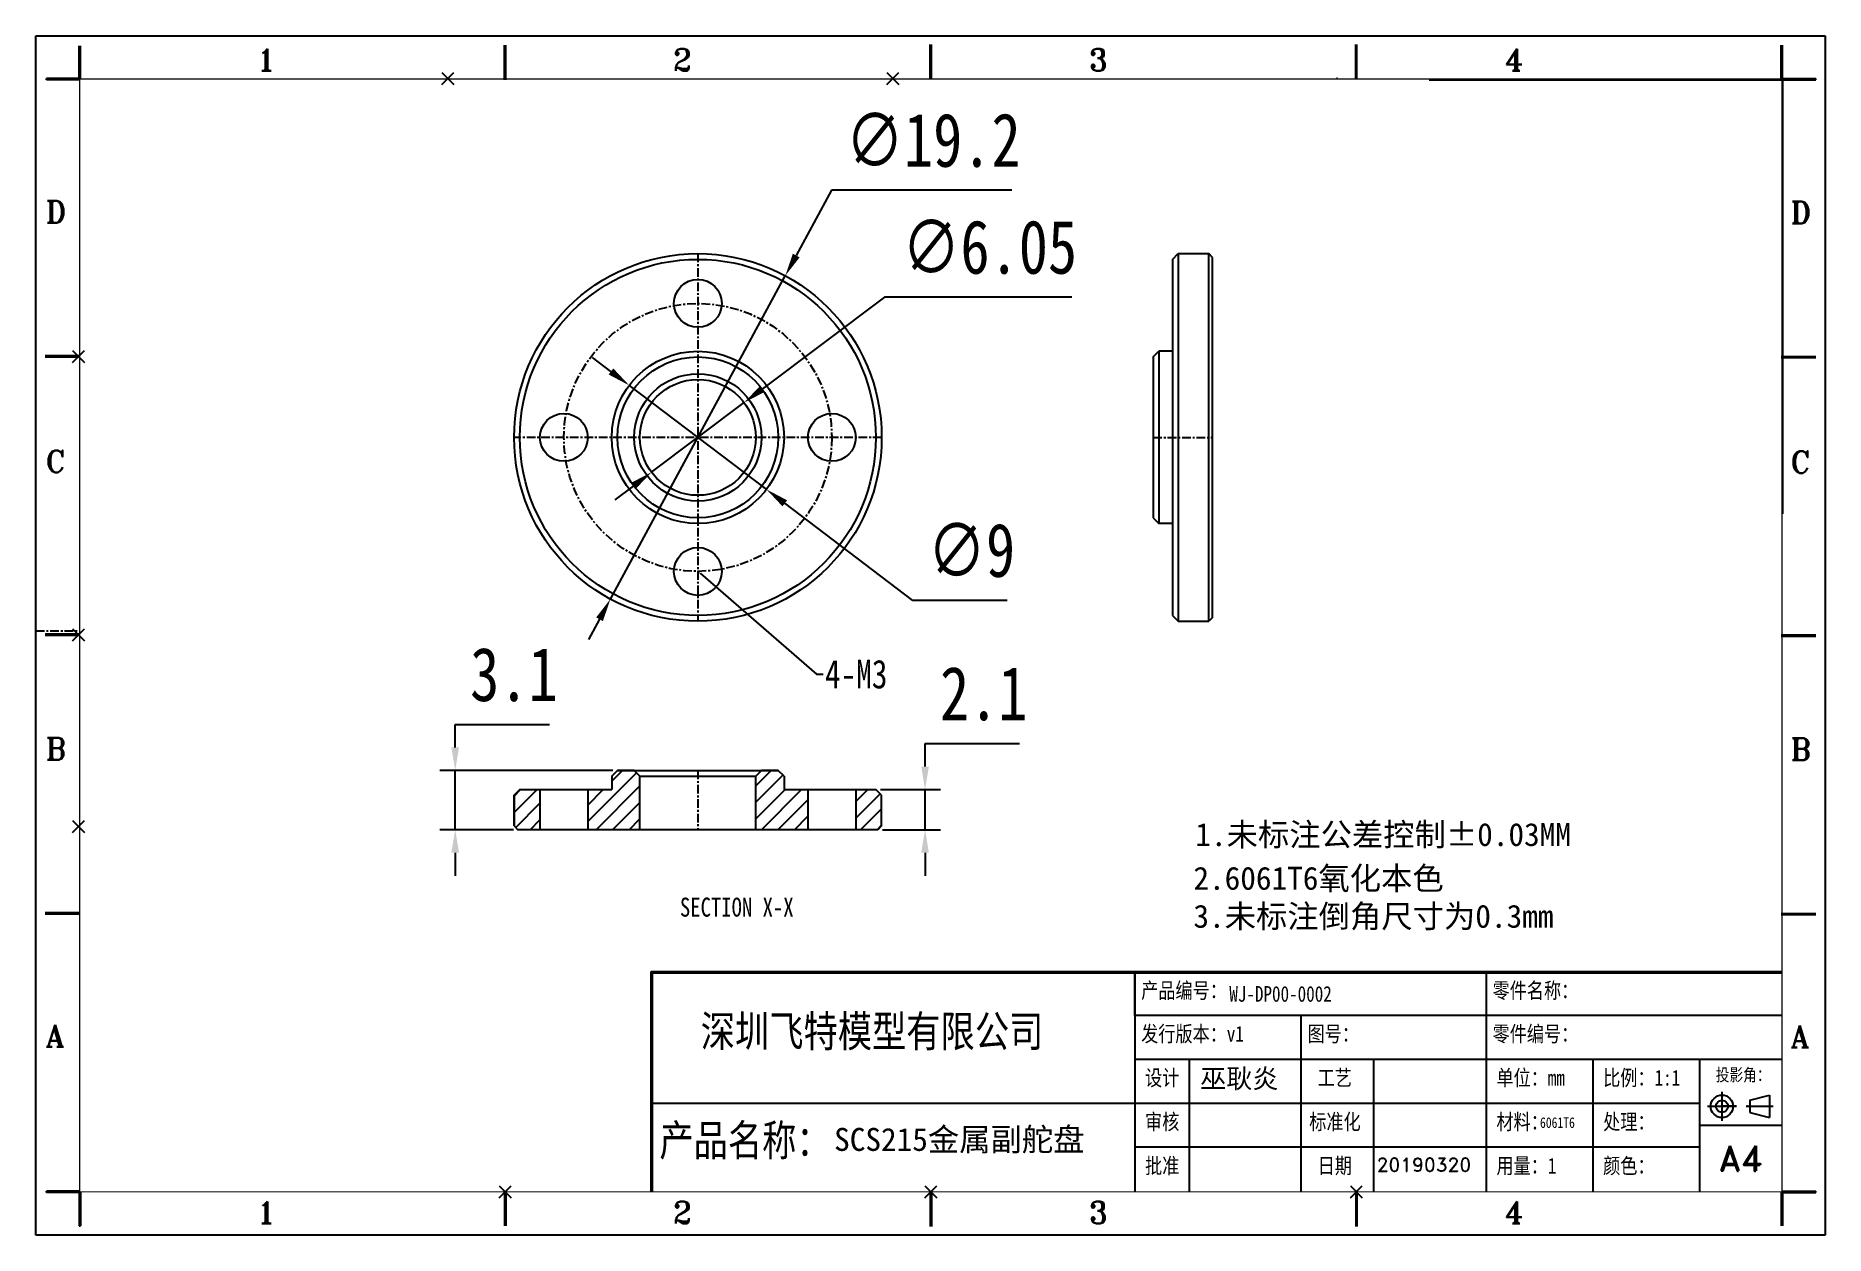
# Model space of a CAD drawing. Header units: inches. Extents: x 98.8 to 192.3, y 242.3 to 305.
import ezdxf
from ezdxf import colors
from ezdxf.entities.mleader import LeaderData, LeaderLine
from ezdxf.math import Vec2, Vec3

# ---------------------------------------------------------------- set-up
doc = ezdxf.new("R2010")
doc.units = ezdxf.units.IN
doc.header["$LTSCALE"] = 1.21
doc.header["$MEASUREMENT"] = 0
doc.header["$PDMODE"] = 3
doc.header["$PDSIZE"] = 0.3125
doc.linetypes.add('CENTER', pattern=[0.6, 0.375, -0.075, 0.075, -0.075])
doc.layers.get('0').update_dxf_attribs({"linetype": 'CONTINUOUS'})
doc.layers.get('Defpoints').update_dxf_attribs({"linetype": 'CONTINUOUS'})
doc.layers.add('7_ALL_FEATURES', color=7, linetype='CONTINUOUS', lineweight=100)
doc.layers.add('图框', color=7, linetype='CONTINUOUS', lineweight=30)
for name, color, linetype in [('7标注层', 4, 'CONTINUOUS'), ('CEN', 1, 'CENTER'), ('Layer1', 7, 'CONTINUOUS')]:
    doc.layers.add(name, color=color, linetype=linetype)
doc.styles.add('ROMAND', font='romand.shx')
doc.styles.add('ROMANT', font='romant.shx')
doc.styles.get("Standard").update_dxf_attribs({"font": 'txt', "width": 0.8})
doc.dimstyles.new('lqq', dxfattribs={"dimscale": 0.8, "dimtxt": 3.5, "dimasz": 1.5, "dimexe": 1, "dimexo": 0.3, "dimgap": 1.5, "dimtad": 1, "dimtoh": 1, "dimdsep": 46, "dimtxsty": 'Standard', "dimcen": 2.5, "dimclrd": 5, "dimclre": 5, "dimclrt": 5, "dimazin": 2, "dimtfac": 0.714286, "dimtmove": 0, "dimatfit": 3, "dimfxl": 1, "dimtolj": 1, "dimtzin": 0, "dimlwd": -1, "dimlwe": -1, "dimarcsym": 0})

# ---------------------------------------------------------------- blocks, each defined once
blk = doc.blocks.new('*D26')
at = {"color": 5, "transparency": 16777216}
for p, q in [((140.377, 296.928), (138.531, 293.516)), ((149.79, 296.928), (140.377, 296.928)), ((128.826, 275.573), (137.96, 292.461)), ((128.255, 274.517), (127.684, 273.462))]:
    blk.add_line(p, q, dxfattribs=at)
for points in [[(138.355, 293.611), (138.707, 293.421), (137.96, 292.461)], [(128.079, 274.613), (128.431, 274.422), (128.826, 275.573)]]:
    blk.add_solid(points, dxfattribs=at)
at = {"layer": 'Defpoints', "color": 0, "transparency": 16777216}
for p in [(137.96, 292.461), (128.826, 275.573)]:
    blk.add_point(p, dxfattribs=at)
at = {"color": 5, "transparency": 16777216, "insert": (145.683, 299.528), "char_height": 2.8, "attachment_point": 5}
blk.add_mtext('\\A1;∅19.2', dxfattribs=at)
blk = doc.blocks.new('*D27')
at = {"color": 5, "transparency": 16777216}
for p, q in [((145.262, 266.822), (145.262, 268.022)), ((145.262, 268.022), (150.195, 268.022)), ((142.933, 265.622), (146.062, 265.622)), ((145.262, 263.522), (145.262, 265.622)), ((143.033, 263.522), (146.062, 263.522)), ((145.262, 262.322), (145.262, 261.122))]:
    blk.add_line(p, q, dxfattribs=at)
for points in [[(145.062, 266.822), (145.462, 266.822), (145.262, 265.622)], [(145.062, 262.322), (145.462, 262.322), (145.262, 263.522)]]:
    blk.add_solid(points, dxfattribs=at)
at = {"layer": 'Defpoints', "color": 0, "transparency": 16777216}
for p in [(142.693, 265.622), (145.262, 265.622), (142.793, 263.522)]:
    blk.add_point(p, dxfattribs=at)
at = {"color": 5, "transparency": 16777216, "insert": (148.329, 270.622), "char_height": 2.8, "attachment_point": 5}
blk.add_mtext('\\A1;2.1', dxfattribs=at)
blk = doc.blocks.new('*D28')
at = {"color": 5, "transparency": 16777216}
for p, q in [((120.716, 267.822), (120.716, 269.022)), ((120.716, 269.022), (125.649, 269.022)), ((128.953, 266.622), (119.916, 266.622)), ((120.716, 263.522), (120.716, 266.622)), ((123.753, 263.522), (119.916, 263.522)), ((120.716, 262.322), (120.716, 261.122))]:
    blk.add_line(p, q, dxfattribs=at)
for points in [[(120.516, 267.822), (120.916, 267.822), (120.716, 266.622)], [(120.516, 262.322), (120.916, 262.322), (120.716, 263.522)]]:
    blk.add_solid(points, dxfattribs=at)
at = {"layer": 'Defpoints', "color": 0, "transparency": 16777216}
for p in [(120.716, 266.622), (129.193, 266.622), (123.993, 263.522)]:
    blk.add_point(p, dxfattribs=at)
at = {"color": 5, "transparency": 16777216, "insert": (123.782, 271.622), "char_height": 2.8, "attachment_point": 5}
blk.add_mtext('\\A1;3.1', dxfattribs=at)
blk = doc.blocks.new('*D29')
at = {"color": 5, "transparency": 16777216}
for p, q in [((143.141, 291.346), (136.77, 286.556)), ((152.927, 291.346), (143.141, 291.346)), ((130.975, 282.199), (135.811, 285.835)), ((130.016, 281.478), (129.057, 280.757))]:
    blk.add_line(p, q, dxfattribs=at)
for points in [[(136.65, 286.716), (136.89, 286.396), (135.811, 285.835)], [(129.896, 281.638), (130.136, 281.318), (130.975, 282.199)]]:
    blk.add_solid(points, dxfattribs=at)
at = {"layer": 'Defpoints', "color": 0, "transparency": 16777216}
for p in [(135.811, 285.835), (130.975, 282.199)]:
    blk.add_point(p, dxfattribs=at)
at = {"color": 5, "transparency": 16777216, "insert": (148.634, 293.946), "char_height": 2.8, "attachment_point": 5}
blk.add_mtext('\\A1;∅6.05', dxfattribs=at)
blk = doc.blocks.new('*D30')
at = {"color": 5, "transparency": 16777216}
for p, q in [((128.851, 287.461), (127.895, 288.186)), ((129.807, 286.736), (136.979, 281.298)), ((144.617, 275.506), (137.935, 280.573)), ((149.55, 275.506), (144.617, 275.506))]:
    blk.add_line(p, q, dxfattribs=at)
for points in [[(128.972, 287.62), (128.73, 287.302), (129.807, 286.736)], [(138.056, 280.732), (137.814, 280.414), (136.979, 281.298)]]:
    blk.add_solid(points, dxfattribs=at)
at = {"layer": 'Defpoints', "color": 0, "transparency": 16777216}
for p in [(129.807, 286.736), (136.979, 281.298)]:
    blk.add_point(p, dxfattribs=at)
at = {"color": 5, "transparency": 16777216, "insert": (147.683, 278.106), "char_height": 2.8, "attachment_point": 5}
blk.add_mtext('\\A1;∅9', dxfattribs=at)

msp = doc.modelspace()

# ---------------------------------------------------------------- hatches: boundary and pattern name
at = {"lineweight": -3}
h = msp.add_hatch(color=256, dxfattribs=at)
h.paths.add_polyline_path([(98.804, 304.994), (192.287, 304.994), (192.287, 242.344), (98.804, 242.344)])
h.paths.add_polyline_path([(98.87, 304.929), (192.222, 304.929), (192.222, 242.41), (98.87, 242.41)], flags=16)
for points in [[(101.133, 304.469), (101.068, 304.469), (101.068, 302.731), (101.133, 302.731)], [(190.057, 304.502), (189.991, 304.502), (189.991, 302.764), (190.057, 302.764)], [(101.101, 302.764), (99.362, 302.764), (99.362, 302.698), (101.101, 302.698)], [(191.795, 302.764), (190.057, 302.764), (190.057, 302.698), (191.795, 302.698)], [(99.362, 244.64), (99.362, 244.575), (101.101, 244.575), (101.101, 244.64)], [(101.068, 242.836), (101.133, 242.836), (101.133, 244.575), (101.068, 244.575)], [(190.057, 244.575), (189.991, 244.575), (189.991, 242.836), (190.057, 242.836)], [(191.795, 244.64), (190.057, 244.64), (190.057, 244.575), (191.795, 244.575)]]:
    msp.add_hatch(color=256, dxfattribs=at).paths.add_polyline_path(points)
at = {"linetype": 'Continuous'}
h = msp.add_hatch(dxfattribs=at)
h.set_pattern_fill('XSEC0001', color=2, scale=0.610491, angle=45, style=0, pattern_type=0)
h.set_pattern_definition([(45, (0, 30.11334), (-0.4316824, 0.4316824), [])])
edge = h.paths.add_edge_path()
edge.add_line((137.593, 266.622), (136.718, 266.622))
edge.add_line((137.893, 266.322), (137.593, 266.622))
edge.add_line((137.893, 266.322), (137.893, 265.622))
edge.add_line((137.893, 265.622), (139.143, 265.622))
edge.add_line((139.143, 265.622), (139.143, 263.522))
edge.add_line((139.143, 263.522), (136.418, 263.522))
edge.add_line((136.418, 263.522), (136.418, 266.322))
edge.add_line((136.718, 266.622), (136.418, 266.322))
edge = h.paths.add_edge_path()
edge.add_line((130.068, 266.622), (129.193, 266.622))
edge.add_line((130.068, 266.622), (130.368, 266.322))
edge.add_line((130.368, 263.522), (130.368, 266.322))
edge.add_line((130.368, 263.522), (127.643, 263.522))
edge.add_line((127.643, 265.622), (127.643, 263.522))
edge.add_line((127.643, 265.622), (128.893, 265.622))
edge.add_line((128.893, 266.322), (128.893, 265.622))
edge.add_line((128.893, 266.322), (129.193, 266.622))
edge = h.paths.add_edge_path()
edge.add_line((142.793, 263.522), (141.643, 263.522))
edge.add_line((141.643, 265.622), (141.643, 263.522))
edge.add_line((141.643, 265.622), (142.693, 265.622))
edge.add_line((142.993, 265.322), (142.693, 265.622))
edge.add_line((142.993, 263.722), (142.993, 265.322))
edge.add_line((142.993, 263.722), (142.793, 263.522))
edge = h.paths.add_edge_path()
edge.add_line((125.143, 263.522), (123.993, 263.522))
edge.add_line((123.793, 263.722), (123.993, 263.522))
edge.add_line((123.793, 263.722), (123.793, 265.322))
edge.add_line((123.793, 265.322), (124.093, 265.622))
edge.add_line((124.093, 265.622), (125.143, 265.622))
edge.add_line((125.143, 265.622), (125.143, 263.522))

# ---------------------------------------------------------------- linework, layer by layer
at = {"lineweight": -3}
for p, q in [((98.804, 304.994), (192.287, 304.994)), ((98.804, 242.344), (98.804, 304.994)), ((192.287, 304.994), (192.287, 242.344)), ((101.068, 302.665), (101.068, 304.469)), ((101.133, 302.731), (101.133, 304.469)), ((123.299, 302.698), (123.299, 304.502)), ((123.364, 302.698), (123.364, 304.502)), ((145.53, 302.731), (145.53, 304.535)), ((145.595, 302.731), (145.595, 304.535)), ((167.76, 302.731), (167.76, 304.535)), ((167.826, 302.731), (167.826, 304.535)), ((189.991, 302.764), (189.991, 304.502)), ((190.057, 302.698), (190.057, 304.502)), ((101.166, 302.764), (99.362, 302.764)), ((99.362, 302.698), (99.362, 302.764)), ((101.101, 302.698), (99.362, 302.698)), ((120.371, 302.764), (120.306, 302.764)), ((143.611, 302.764), (143.545, 302.764)), ((166.817, 302.764), (166.752, 302.764)), ((189.991, 302.764), (191.795, 302.764)), ((190.057, 302.698), (191.795, 302.698)), ((191.795, 302.698), (191.795, 302.764)), ((101.101, 288.282), (99.296, 288.282)), ((101.101, 288.216), (99.296, 288.216)), ((101.035, 288.216), (101.035, 288.282)), ((189.991, 288.249), (191.795, 288.249)), ((189.991, 288.184), (191.795, 288.184)), ((101.101, 273.735), (99.296, 273.735)), ((101.101, 273.669), (99.296, 273.669)), ((101.035, 273.669), (101.035, 273.735)), ((189.991, 273.702), (191.795, 273.702)), ((189.991, 273.636), (191.795, 273.636)), ((101.035, 263.662), (101.035, 263.728)), ((101.101, 259.188), (99.296, 259.188)), ((101.101, 259.122), (99.296, 259.122)), ((189.991, 259.155), (191.795, 259.155)), ((189.991, 259.089), (191.795, 259.089)), ((156.218, 253.825), (156.218, 256.055)), ((174.575, 256.121), (174.575, 244.64)), ((189.991, 253.825), (156.218, 253.825)), ((164.908, 251.529), (164.908, 253.825)), ((189.991, 251.529), (156.218, 251.529)), ((159.064, 251.529), (159.064, 244.64)), ((164.9, 251.529), (164.9, 244.64)), ((168.683, 251.529), (168.683, 244.64)), ((180.151, 251.529), (180.151, 244.64)), ((185.727, 251.529), (185.727, 244.64)), ((186.894, 249.828), (186.894, 248.325)), ((188.342, 249.394), (189.378, 249.664)), ((189.378, 249.664), (189.378, 248.489)), ((185.727, 249.232), (131.015, 249.232)), ((186.143, 249.076), (187.646, 249.076)), ((187.646, 249.076), (186.894, 249.076)), ((188.165, 249.076), (189.566, 249.076)), ((188.219, 249.076), (188.194, 249.076)), ((188.342, 249.394), (188.342, 248.759)), ((188.342, 248.759), (189.378, 248.489)), ((185.727, 248.084), (189.991, 248.084)), ((185.727, 246.936), (156.218, 246.936)), ((101.101, 244.64), (99.362, 244.64)), ((99.362, 244.575), (99.362, 244.64)), ((101.166, 244.575), (99.362, 244.575)), ((101.068, 244.64), (101.068, 242.836)), ((101.133, 244.575), (101.133, 242.836)), ((123.299, 244.64), (123.299, 242.836)), ((123.364, 244.64), (123.364, 242.836)), ((145.53, 244.608), (145.53, 242.803)), ((145.595, 244.608), (145.595, 242.803)), ((167.76, 244.608), (167.76, 242.803)), ((167.826, 244.608), (167.826, 242.803)), ((189.991, 244.575), (189.991, 242.836)), ((189.991, 244.575), (191.795, 244.575)), ((190.057, 244.64), (190.057, 242.836)), ((190.057, 244.64), (191.795, 244.64)), ((191.795, 244.575), (191.795, 244.64)), ((192.287, 242.344), (98.804, 242.344)), ((101.068, 242.836), (101.133, 242.836))]:
    msp.add_line(p, q, dxfattribs=at)
at = {"color": 1, "linetype": 'CENTER'}
for p, q in [((133.393, 293.617), (133.393, 274.417)), ((142.993, 284.017), (123.793, 284.017)), ((157.182, 284.017), (160.282, 284.017)), ((133.393, 266.622), (133.393, 263.522))]:
    msp.add_line(p, q, dxfattribs=at)
at = {"color": 7, "linetype": 'Continuous'}
for p, q in [((158.182, 293.317), (158.482, 293.617)), ((158.482, 293.617), (158.482, 274.417)), ((158.482, 293.617), (160.082, 293.617)), ((160.082, 274.417), (160.082, 293.617)), ((160.282, 293.417), (160.082, 293.617)), ((158.182, 293.317), (158.182, 274.717)), ((160.282, 274.617), (160.282, 293.417)), ((157.182, 288.217), (157.482, 288.517)), ((157.182, 288.217), (157.182, 279.817)), ((157.482, 288.517), (157.482, 279.517)), ((158.182, 288.517), (157.482, 288.517)), ((157.182, 279.817), (157.482, 279.517)), ((158.182, 279.517), (157.482, 279.517)), ((158.182, 274.717), (158.482, 274.417)), ((158.482, 274.417), (160.082, 274.417)), ((160.282, 274.617), (160.082, 274.417)), ((128.893, 266.322), (129.193, 266.622)), ((129.193, 266.622), (128.893, 266.322)), ((130.068, 266.622), (129.193, 266.622)), ((129.193, 266.622), (137.593, 266.622)), ((130.068, 266.622), (130.368, 266.322)), ((130.068, 266.622), (130.368, 266.322)), ((136.718, 266.622), (136.418, 266.322)), ((136.718, 266.622), (136.418, 266.322)), ((137.593, 266.622), (136.718, 266.622)), ((137.893, 266.322), (137.593, 266.622)), ((137.893, 266.322), (137.593, 266.622)), ((123.793, 265.322), (124.093, 265.622)), ((124.093, 265.622), (123.793, 265.322)), ((124.093, 265.622), (125.143, 265.622)), ((124.093, 265.622), (128.893, 265.622)), ((125.143, 265.622), (125.143, 263.522)), ((125.143, 265.622), (125.143, 263.522)), ((127.643, 265.622), (127.643, 263.522)), ((127.643, 265.622), (128.893, 265.622)), ((127.643, 265.622), (127.643, 263.522)), ((128.893, 266.322), (128.893, 265.622)), ((128.893, 266.322), (128.893, 265.622)), ((130.368, 263.522), (130.368, 266.322)), ((130.368, 263.522), (130.368, 266.322)), ((130.368, 266.322), (136.418, 266.322)), ((136.418, 263.522), (136.418, 266.322)), ((136.418, 263.522), (136.418, 266.322)), ((137.893, 266.322), (137.893, 265.622)), ((137.893, 266.322), (137.893, 265.622)), ((137.893, 265.622), (139.143, 265.622)), ((137.893, 265.622), (142.693, 265.622)), ((139.143, 265.622), (139.143, 263.522)), ((139.143, 265.622), (139.143, 263.522)), ((141.643, 265.622), (141.643, 263.522)), ((141.643, 265.622), (142.693, 265.622)), ((141.643, 265.622), (141.643, 263.522)), ((142.993, 265.322), (142.693, 265.622)), ((142.993, 265.322), (142.693, 265.622)), ((123.793, 263.722), (123.793, 265.322)), ((123.793, 265.322), (123.793, 263.722)), ((142.993, 263.722), (142.993, 265.322)), ((142.993, 263.722), (142.993, 265.322)), ((123.793, 263.722), (123.993, 263.522)), ((123.793, 263.722), (123.993, 263.522)), ((142.993, 263.722), (142.793, 263.522)), ((142.993, 263.722), (142.793, 263.522)), ((125.143, 263.522), (123.993, 263.522)), ((142.793, 263.522), (123.993, 263.522)), ((130.368, 263.522), (127.643, 263.522)), ((139.143, 263.522), (136.418, 263.522)), ((142.793, 263.522), (141.643, 263.522))]:
    msp.add_line(p, q, dxfattribs=at)
at = {"lineweight": -3, "const_width": 0.0656}
msp.add_lwpolyline([(101.101, 244.608), (190.024, 244.608), (190.024, 302.731), (101.101, 302.731)], close=True, dxfattribs=at)
at = {"color": 7, "linetype": 'Continuous'}
for centre, radius in [((133.393, 284.017), 9.6), ((133.393, 284.017), 9.3), ((133.393, 291.017), 1.25), ((133.393, 284.017), 4.5), ((133.393, 284.017), 4.2), ((133.393, 284.017), 3.325), ((133.393, 284.017), 3.025), ((126.393, 284.017), 1.25), ((140.393, 284.017), 1.25), ((133.393, 277.017), 1.25)]:
    msp.add_circle(centre, radius, dxfattribs=at)
at = {"color": 1, "linetype": 'CENTER'}
msp.add_circle((133.393, 284.017), 7, dxfattribs=at)
at = {"lineweight": -3}
for radius in [0.587, 0.318]:
    msp.add_circle((186.894, 249.076), radius, dxfattribs=at)
for p in [(120.338, 302.764), (143.578, 302.764), (101.035, 288.249), (101.035, 273.702), (101.035, 263.695), (123.331, 244.608), (145.562, 244.608), (167.793, 244.608)]:
    msp.add_point(p, dxfattribs=at)
at = {"layer": 'CEN', "color": 1, "lineweight": -3}
msp.add_line((98.804, 273.906), (101.101, 273.906), dxfattribs=at)
at = {"layer": 'Layer1', "lineweight": -3}
for p, q in [((130.949, 256.121), (189.991, 256.121)), ((130.949, 244.64), (130.949, 256.121)), ((131.015, 256.055), (189.991, 256.055)), ((131.015, 244.64), (131.015, 256.055)), ((156.218, 256.121), (156.218, 244.64))]:
    msp.add_line(p, q, dxfattribs=at)
at = {"layer": '图框', "lineweight": -3}
for p, q in [((171.596, 302.698), (178.057, 302.698)), ((171.596, 302.698), (190.057, 302.698)), ((190.057, 302.698), (190.057, 280.019))]:
    msp.add_line(p, q, dxfattribs=at)

# ---------------------------------------------------------------- texts
at = {"lineweight": -3}
for s, height, style, p in [('1', 1.148, 'ROMANT', (110.36, 303.162)), ('2', 1.148, 'ROMANT', (132.091, 303.162)), ('3', 1.148, 'ROMANT', (153.821, 303.162)), ('4', 1.148, 'ROMANT', (175.552, 303.162)), ('D', 1.148, 'ROMANT', (99.321, 295.228)), ('D', 1.148, 'ROMANT', (190.477, 295.195)), ('C', 1.148, 'ROMANT', (99.321, 282.19)), ('C', 1.148, 'ROMANT', (190.477, 282.157)), ('B', 1.148, 'ROMANT', (99.321, 267.183)), ('B', 1.148, 'ROMANT', (190.477, 267.151)), ('A', 1.148, 'ROMANT', (99.321, 252.177)), ('A', 1.148, 'ROMANT', (190.477, 252.144)), ('A4', 1.312, 'ROMAND', (186.746, 245.7)), ('1', 1.148, 'ROMANT', (110.36, 242.956)), ('2', 1.148, 'ROMANT', (132.091, 242.956)), ('3', 1.148, 'ROMANT', (153.821, 242.956)), ('4', 1.148, 'ROMANT', (175.552, 242.956))]:
    msp.add_text(s, height=height, dxfattribs=dict(at, style=style)).set_placement(p)
at = {"color": 2, "linetype": 'Continuous', "insert": (138.395, 259.977), "char_height": 0.99219, "width": 20.6375, "attachment_point": 3, "line_spacing_factor": 0.9}
msp.add_mtext('SECTION X-X', dxfattribs=at)
at = {"lineweight": -3, "attachment_point": 1}
for s, insert, char_height, width in [('\\f宋体|b0|i0|c134|p2;产品编号：', (156.553, 255.538), 0.82003, 6.56021), ('WJ-DP00-0002', (161.156, 255.359), 0.82003, 6.56021), ('{\\fSimSun|b0|i0|c134|p2;零件名称：}', (174.909, 255.538), 0.82003, 11.29417), ('{\\fSimSun|b0|i0|c134|p2;深圳飞特模型有限公司}', (133.544, 253.819), 1.64005, 19.4785), ('{\\fSimSun|b0|i0|c134|p2;发行版本：}v1{\\fSimSun|b0|i0|c134|p2;}', (156.553, 253.274), 0.82003, 6.56021), ('\\f宋体|b0|i0|c134|p2;图号：', (165.242, 253.274), 0.82003, 6.56021), ('\\f宋体|b0|i0|c134|p2;零件编号：', (174.909, 253.274), 0.82003, 6.56021), ('\\f宋体|b0|i0|c134|p2;设计', (156.755, 250.978), 0.82003, 6.56021), ('\\f宋体|b0|i0|c134|p2;工艺', (165.773, 250.978), 0.82003, 6.56021), ('{\\fSimSun|b0|i0|c134|p2;单位：}mm{\\fSimSun|b0|i0|c134|p2;}', (175.111, 250.978), 0.82003, 6.56021), ('{\\fSimSun|b0|i0|c134|p2;比例：1:1}', (180.687, 250.978), 0.82003, 6.56021), ('\\f宋体|b0|i0|c134|p2;投影角：', (186.568, 251.05), 0.65602, 6.56021), ('\\f宋体|b0|i0|c134|p2;审核', (156.755, 248.682), 0.82003, 6.56021), ('\\f宋体|b0|i0|c134|p2;标准化', (165.335, 248.682), 0.82003, 6.56021), ('{\\fSimSun|b0|i0|c134|p2;材料：}', (175.111, 248.682), 0.82003, 6.56021), ('\\f宋体|b0|i0|c134|p2;处理：', (180.687, 248.682), 0.82003, 6.56021), ('\\f宋体|b0|i0|c134|p2;产品名称：', (131.382, 248.12), 1.64005, 19.4785), ('{\\fSimSun|b0|i0|c134|p2;6061T6}', (177.388, 248.505), 0.55762, 4.46094), ('\\f宋体|b0|i0|c134|p2;批准', (156.755, 246.386), 0.82003, 6.56021), ('\\f宋体|b0|i0|c134|p2;日期', (165.773, 246.386), 0.82003, 6.56021), ('{\\fSimSun|b0|i0|c134|p2;用量：1}', (175.111, 246.386), 0.82003, 6.56021), ('\\f宋体|b0|i0|c134|p2;颜色：', (180.687, 246.386), 0.82003, 6.56021)]:
    msp.add_mtext(s, dxfattribs=dict(at, insert=insert, char_height=char_height, width=width))
at = {"layer": '7_ALL_FEATURES', "lineweight": -3, "insert": (140.512, 247.947), "char_height": 1.2, "width": 14.52713, "attachment_point": 1, "style": 'ROMAND'}
msp.add_mtext('{\\fSimSun|b0|i0|c134|p2;SCS215金属副舵盘}', dxfattribs=at)
at = {"layer": '7标注层', "lineweight": -3, "attachment_point": 1, "style": 'ROMAND'}
for s, insert, char_height, width in [('{\\fSimSun|b0|i0|c134|p2;\\C5;1.未标注公差控制±0.03MM}', (159.383, 263.873), 1.2, 20.90327), ('{\\C5;20190320}', (168.855, 246.384), 0.72, 5.8917)]:
    msp.add_mtext(s, dxfattribs=dict(at, insert=insert, char_height=char_height, width=width))
for s, width, insert, char_height in [('{\\fSimSun|b0|i0|c134|p2;\\C5;2.6061T6氧化本色}', 41.36963, (159.281, 261.589), 1.2), ('{\\fSimSun|b0|i0|c134|p2;\\C5;3.未标注倒角尺寸为0.3mm}', 41.36963, (159.281, 259.606), 1.2), ('{\\fSimSun|b0|i0|c134|p2;\\C5;巫耿炎}', 14.58978, (159.631, 251.027), 1)]:
    msp.add_mtext_dynamic_manual_height_columns(s, width=width, gutter_width=20, heights=[0], dxfattribs=dict(at, insert=insert, char_height=char_height))

# ---------------------------------------------------------------- dimensions: what is measured, and where the dimension line sits
for p1, p2, picture, middle in [((128.826, 275.573), (137.96, 292.461), '*D26', (145.683, 296.928)), ((130.975, 282.199), (135.811, 285.835), '*D29', (148.634, 291.346)), ((129.807, 286.736), (136.979, 281.298), '*D30', (147.683, 275.506))]:
    dim = msp.add_diameter_dim_2p(p1=p1, p2=p2, dimstyle='lqq')
    dim.commit()
    dim.dimension.update_dxf_attribs({"geometry": picture, "text_midpoint": middle, "dimtype": 163})
for base, p1, p2, picture, middle in [((120.716, 266.622), (123.993, 263.522), (129.193, 266.622), '*D28', (123.782, 271.622)), ((145.262, 265.622), (142.793, 263.522), (142.693, 265.622), '*D27', (148.329, 270.622))]:
    dim = msp.add_linear_dim(base=base, p1=p1, p2=p2, angle=90, dimstyle='lqq')
    dim.commit()
    dim.dimension.update_dxf_attribs({"geometry": picture, "text_midpoint": middle})

# ---------------------------------------------------------------- leaders
at = {"color": 5}
ml = msp.add_multileader_mtext('Standard', dxfattribs=at)
ml.set_content('{\\C5;4-M3}', color=5)
ml.set_leader_properties()
ml.build(insert=Vec2(0, 0))
ml.multileader.update_dxf_attribs({"text_right_attachment_type": 6, "dogleg_length": 0.36, "arrow_head_size": 0.18})
ctx = ml.context
ctx.base_point, ctx.char_height, ctx.arrow_head_size, ctx.landing_gap_size, ctx.plane_origin = Vec3(139.942, 271.655), 1.5, 0.18, 0.09, Vec3(133.393, 277.017)
ctx.right_attachment = 6
notes = []
notes.append((ctx, [(0, (1, 1, 0), (139.582, 271.655), (1, 0), 0.36, [(0, [(133.393, 277.017)], 0, [])])]))
ctx.mtext.insert, ctx.mtext.flow_direction = Vec3(140.032, 272.405), 5
for ctx, leaders in notes:
    for number, flags, end, landing, length, lines in leaders:
        leader = LeaderData()
        leader.index, (leader.has_last_leader_line, leader.has_dogleg_vector, leader.attachment_direction) = number, flags
        leader.last_leader_point, leader.dogleg_vector, leader.dogleg_length = Vec3(end), Vec3(landing), length
        for number, points, colour, breaks in lines:
            line = LeaderLine()
            line.index, line.vertices, line.color, line.breaks = number, Vec3.list(points), colors.encode_raw_color(colour), breaks
            leader.lines.append(line)
        ctx.leaders.append(leader)

doc.saveas('drawing.dxf')
